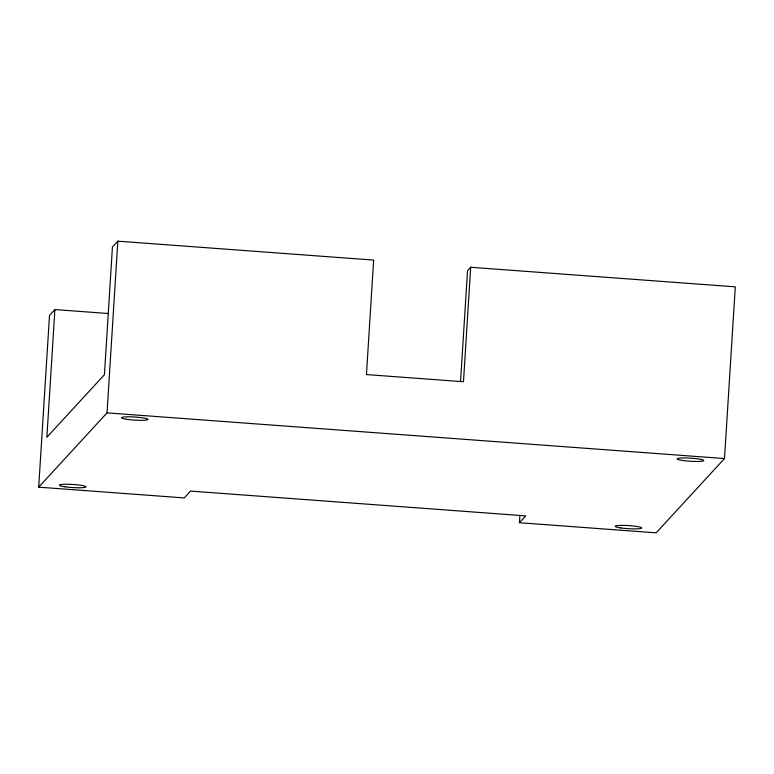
<?xml version="1.0" encoding="UTF-8"?>
<svg xmlns="http://www.w3.org/2000/svg" width="774" height="774" viewBox="0 0 774 774"><rect width="100%" height="100%" fill="white"/><g stroke="black" fill="none" stroke-linecap="round" stroke-linejoin="round"><path stroke-width="1.16" d="M460.549 381.553L467.525 270.687L470.679 267.272L735.3 286.844L724.493 458.556L656.159 532.841L519.431 522.721L525.73 515.881L190.539 491.084L184.241 497.924L38.7 487.156L49.507 315.444L54.896 309.571L108.331 313.528M54.896 309.571L46.866 437.262L104.413 374.703L112.443 247.022L117.841 241.159L373.649 260.093L366.441 374.568L463.471 381.746L470.679 267.272M38.7 487.156L107.035 412.871L117.841 241.159M519.431 522.721L519.886 515.523M107.035 412.871L724.493 458.556M620.651 527.916A13.322 1.558 3.6 0 0 641.665 528.11A13.322 1.558 3.6 0 0 622.983 525.372A13.322 1.558 3.6 0 0 620.651 527.916M682.697 460.482A13.322 1.558 3.6 0 0 703.711 460.675A13.322 1.558 3.6 0 0 685.029 457.937A13.322 1.558 3.6 0 0 682.697 460.482M126.984 419.353A13.322 1.558 3.6 0 0 147.998 419.556A13.322 1.558 3.6 0 0 129.316 416.818A13.322 1.558 3.6 0 0 126.984 419.353M64.939 486.798A13.322 1.558 3.6 0 0 85.953 486.991A13.322 1.558 3.6 0 0 67.27 484.253A13.322 1.558 3.6 0 0 64.939 486.798"/></g></svg>
